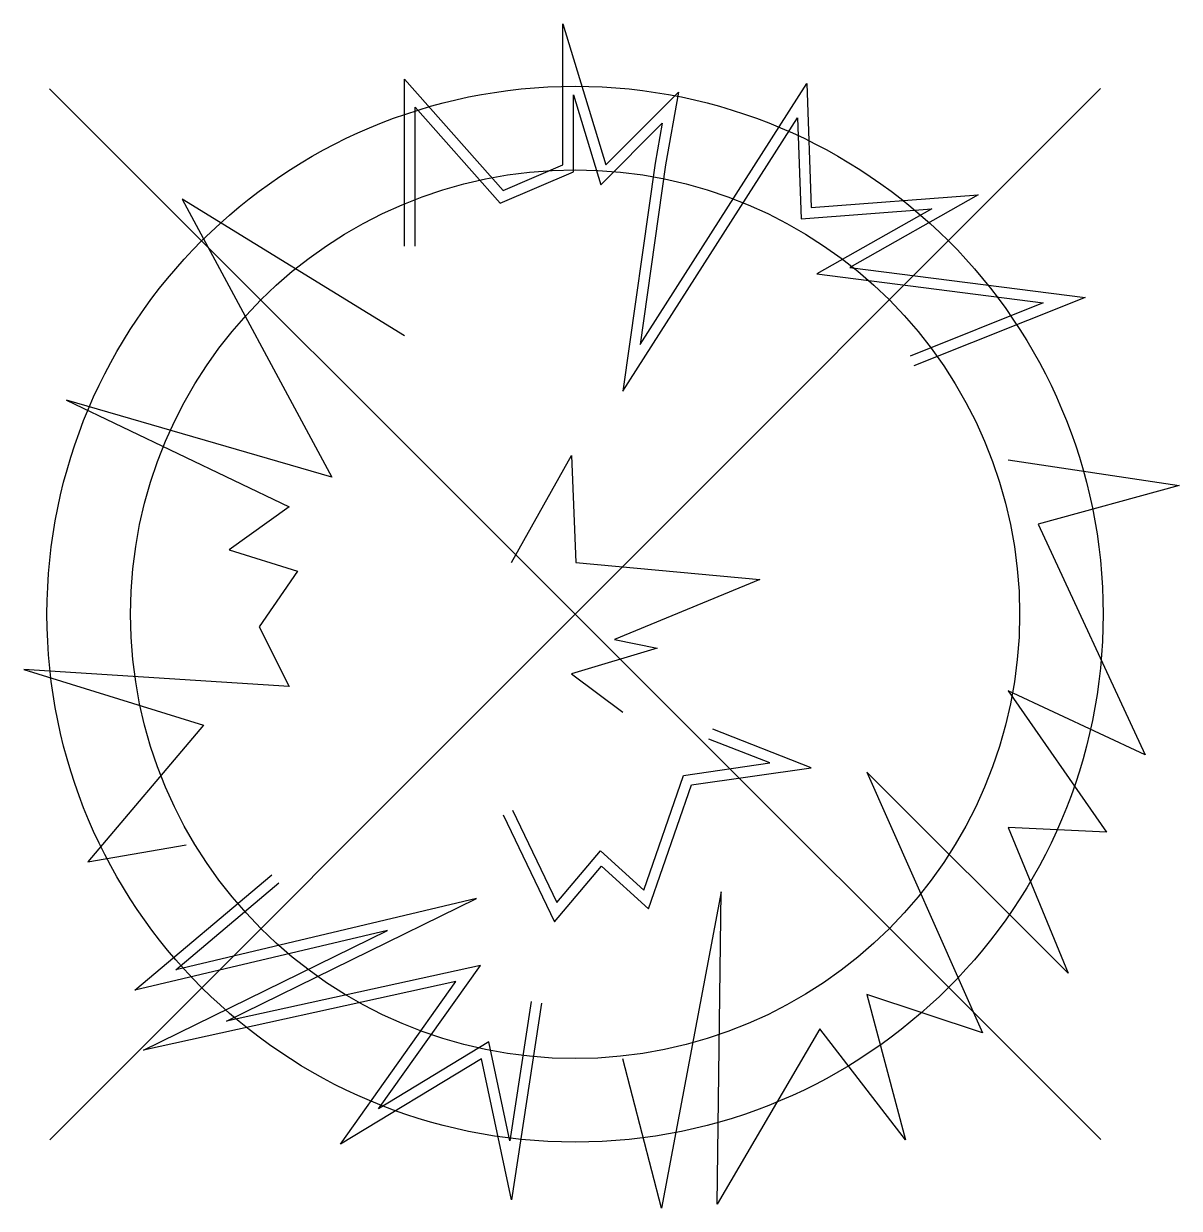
# Model space of a CAD drawing. Extents: x -0.66 to 0.72, y -0.71 to 0.71.
import ezdxf

# ---------------------------------------------------------------- set-up
doc = ezdxf.new("R2010")
doc.units = 0

msp = doc.modelspace()

# ---------------------------------------------------------------- linework, layer by layer
msp.add_line((-0.6291, 0.6287), (0.6291, -0.6287))
at = {"flags": 128}
for points in [[(-0.204, 0.4406), (-0.204, 0.6403), (-0.0862, 0.5072), (-0.0862, 0.5072), (-0.0145, 0.5379), (-0.0145, 0.7068), (0.0367, 0.5379), (0.1238, 0.6249), (0.1084, 0.5379), (0.0777, 0.3229), (0.2774, 0.6351), (0.2826, 0.4867), (0.4823, 0.502), (0.3287, 0.415), (0.6103, 0.3792), (0.4055, 0.2973)], [(0.6287, 0.6291), (-0.6287, -0.6291)], [(-0.1913, 0.4406), (-0.1913, 0.6069), (-0.0896, 0.492), (-0.0018, 0.5295), (-0.0018, 0.6216), (0.0308, 0.514), (0.1044, 0.5876), (0.096, 0.5399), (0.057, 0.267), (0.2662, 0.5941), (0.2704, 0.4731), (0.4267, 0.4851), (0.2894, 0.4073), (0.5603, 0.3728), (0.4008, 0.309)], [(-0.204, 0.3331), (-0.4703, 0.4969), (-0.291, 0.1642), (-0.6086, 0.2563), (-0.3422, 0.1284), (-0.4139, 0.0772), (-0.332, 0.0516), (-0.3781, -0.015), (-0.3422, -0.0866), (-0.6598, -0.0661), (-0.4447, -0.1327), (-0.583, -0.2965), (-0.4652, -0.276)], [(-0.0759, 0.0618), (-0.0042, 0.1898), (0.0009, 0.0618), (0.2211, 0.0414), (0.047, -0.0303), (0.0982, -0.0405), (-0.0042, -0.0713), (0.0572, -0.1173)], [(0.5182, 0.1847), (0.723, 0.154), (0.554, 0.1079), (0.682, -0.1685), (0.5182, -0.0917), (0.6359, -0.2607), (0.5182, -0.2555), (0.5899, -0.4296), (0.3491, -0.189), (0.4874, -0.5012), (0.3491, -0.4552), (0.3952, -0.6292), (0.2928, -0.4961), (0.1699, -0.706), (0.175, -0.3323), (0.1033, -0.7111), (0.0572, -0.532)], [(-0.0862, -0.2402), (-0.0247, -0.3681), (0.0316, -0.3016), (0.088, -0.3528), (0.1392, -0.2043), (0.2826, -0.1839), (0.1648, -0.1378)], [(-0.0748, -0.2347), (-0.0218, -0.3451), (0.0304, -0.2834), (0.0823, -0.3305), (0.1297, -0.1929), (0.2332, -0.1781), (0.1602, -0.1496)], [(-0.0401, -0.4654), (-0.0759, -0.7009), (-0.1118, -0.532), (-0.2808, -0.6343), (-0.1425, -0.4398), (-0.5164, -0.5217), (-0.2245, -0.3784), (-0.5266, -0.4501), (-0.3627, -0.3118)], [(-0.0526, -0.4635), (-0.078, -0.6304), (-0.1031, -0.5119), (-0.2351, -0.5919), (-0.1133, -0.4205), (-0.417, -0.487), (-0.1178, -0.3401), (-0.4779, -0.4255), (-0.3546, -0.3215)]]:
    msp.add_lwpolyline(points, dxfattribs=at)
for radius in [0.6319, 0.5319]:
    msp.add_circle((0, 0), radius)

doc.saveas('drawing.dxf')
